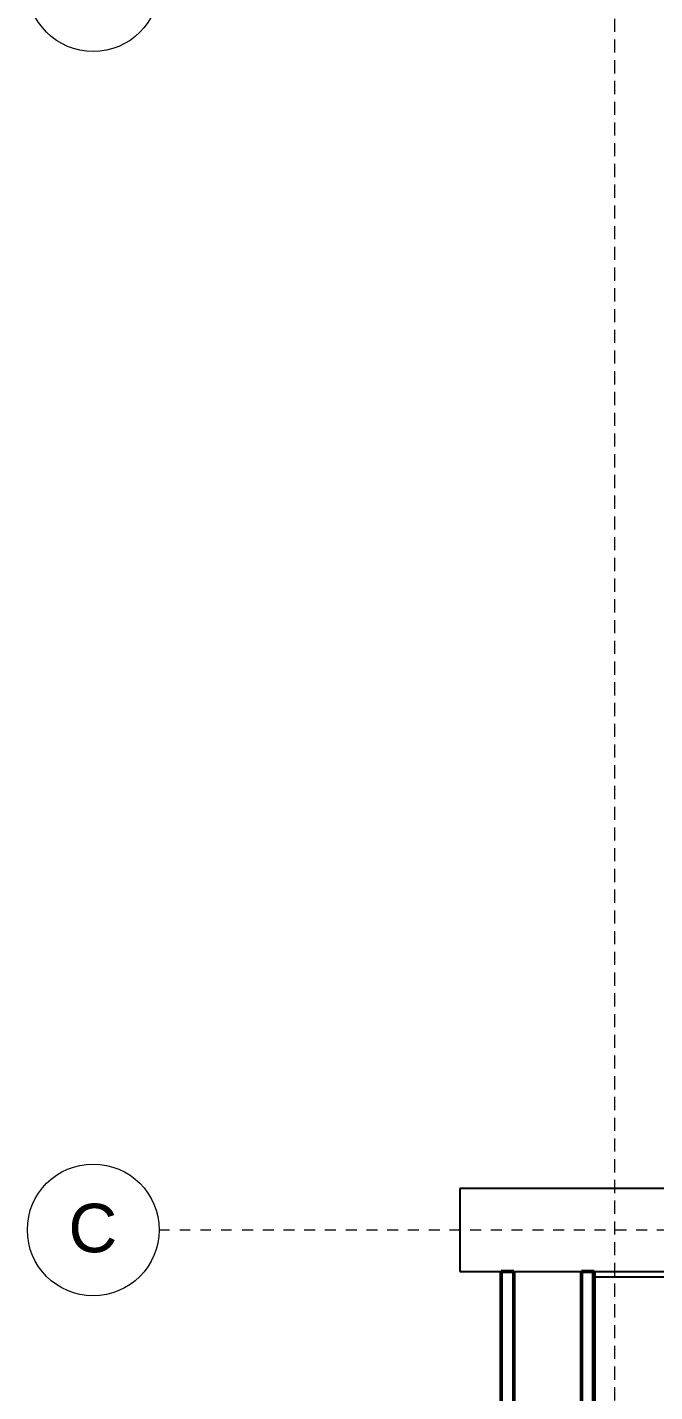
# Model space of a CAD drawing. Header units: inches. Extents: x -3 to 209, y -384 to 20.
# Drawn here: x 121.49 to 127.54, y -191.43 to -178.27 of the extents above; entities that cross this region are included whole.
import ezdxf

# ---------------------------------------------------------------- set-up
doc = ezdxf.new("R2010")
doc.units = ezdxf.units.IN
doc.header["$MEASUREMENT"] = 0
doc.linetypes.add('Grid Line', pattern=[0.022225, 0.0127, -0.003175, 0.003175, -0.003175])
doc.linetypes.add('Grid Line 1_2_', pattern=[0.022225, 0.0127, -0.003175, 0.003175, -0.003175])
doc.layers.add('A-WALL', color=253, linetype='Continuous')
doc.layers.add('BASE PLAN$0$NBS-HEAVY', color=253, linetype='Continuous')
for name, color, linetype, lineweight in [('A-WALL-PATT', 253, 'Continuous', 50), ('S-COLS', 6, 'Continuous', 13), ('S-GRID', 253, 'Continuous', 9), ('S-GRID-IDEN', 253, 'Continuous', 9)]:
    doc.layers.add(name, color=color, linetype=linetype, lineweight=lineweight)
doc.styles.add('Arial', font='arial.ttf', dxfattribs={"height": 0.225})
doc.styles.add('Arial_1', font='arial.ttf', dxfattribs={"height": 0.553237})

# ---------------------------------------------------------------- blocks, each defined once
blk = doc.blocks.new('Grid - Grid Head - Circle-V29-COMUNICACIONES PISO 4 AVA')
at = {"layer": 'S-GRID-IDEN', "linetype": 'ByBlock', "lineweight": -2}
blk.add_circle((0, 0), 0.00635, dxfattribs=at)

msp = doc.modelspace()

# ---------------------------------------------------------------- linework, layer by layer
at = {"layer": 'A-WALL', "lineweight": 50}
for p, q in [((126.181, -190.267), (126.061, -190.267)), ((126.061, -190.267), (126.061, -192.748)), ((126.181, -192.748), (126.181, -190.267)), ((126.956, -190.267), (126.836, -190.267)), ((126.836, -190.267), (126.836, -192.748)), ((126.956, -192.748), (126.956, -190.267))]:
    msp.add_line(p, q, dxfattribs=at)
at = {"layer": 'A-WALL', "lineweight": 18}
msp.add_line((126.936, -190.267), (126.936, -192.748), dxfattribs=at)
at = {"layer": 'A-WALL-PATT', "linetype": 'Continuous', "lineweight": 9}
for p, q in [((126.947, -190.553), (126.956, -190.553)), ((126.956, -190.94), (126.951, -190.932)), ((126.947, -190.959), (126.956, -190.959))]:
    msp.add_line(p, q, dxfattribs=at)
at = {"layer": 'BASE PLAN$0$NBS-HEAVY'}
for p, q in [((127.154, -190.224), (127.153, -190.224)), ((131.31, -190.324), (126.956, -190.324))]:
    msp.add_line(p, q, dxfattribs=at)
at = {"layer": 'S-COLS', "lineweight": 25}
for p, q in [((129.261, -189.467), (125.661, -189.467)), ((125.661, -189.467), (125.661, -190.267)), ((125.661, -190.267), (129.261, -190.267))]:
    msp.add_line(p, q, dxfattribs=at)
at = {"layer": 'S-GRID', "linetype": 'Grid Line 1_2_'}
for p, q in [((127.153, -161.012), (127.153, -208.16)), ((122.761, -189.867), (192.072, -189.867)), ((122.761, -189.867), (192.072, -189.867))]:
    msp.add_line(p, q, dxfattribs=at)
at = {"layer": 'S-GRID', "linetype": 'Grid Line'}
for p, q in [((127.154, -161.012), (127.154, -208.16)), ((127.153, -162.785), (127.153, -205.178)), ((122.761, -189.867), (192.072, -189.867)), ((123.567, -189.867), (190.878, -189.867))]:
    msp.add_line(p, q, dxfattribs=at)
at = {"layer": 'S-GRID-IDEN'}
msp.add_circle((122.126, -177.867), 0.635, dxfattribs=at)

# ---------------------------------------------------------------- block references
at = {"lineweight": 5, "xscale": 99.99999999999993, "yscale": 99.99999999999993, "zscale": 99.99999999999993, "rotation": 270}
msp.add_blockref('Grid - Grid Head - Circle-V29-COMUNICACIONES PISO 4 AVA', (122.126, -177.867), dxfattribs=at)

# ---------------------------------------------------------------- texts
at = {"layer": 'S-GRID-IDEN', "insert": (122.258, -189.629), "char_height": 0.443, "width": 0.52915, "attachment_point": 2, "line_spacing_factor": 0.938532, "style": 'Arial_1', "bg_fill": 3, "box_fill_scale": 1.25, "bg_fill_color": 0, "bg_fill_transparency": 0}
msp.add_mtext('C', dxfattribs=at)

# ---------------------------------------------------------------- next in the draw order: texts
at = {"layer": 'S-GRID-IDEN', "insert": (122.123, -189.615), "char_height": 0.468, "width": 0.56007, "attachment_point": 2, "line_spacing_factor": 0.938532, "style": 'Arial', "bg_fill": 3, "box_fill_scale": 1.25, "bg_fill_color": 0, "bg_fill_transparency": 0}
msp.add_mtext('C', dxfattribs=at)

# ---------------------------------------------------------------- next in the draw order: linework, layer by layer
at = {"layer": 'S-GRID-IDEN'}
msp.add_circle((122.126, -189.867), 0.635, dxfattribs=at)

# ---------------------------------------------------------------- next in the draw order: block references
at = {"lineweight": 5, "xscale": 99.99999999999993, "yscale": 99.99999999999993, "zscale": 99.99999999999993, "rotation": 270}
msp.add_blockref('Grid - Grid Head - Circle-V29-COMUNICACIONES PISO 4 AVA', (122.126, -189.867), dxfattribs=at)

doc.saveas('drawing.dxf')
